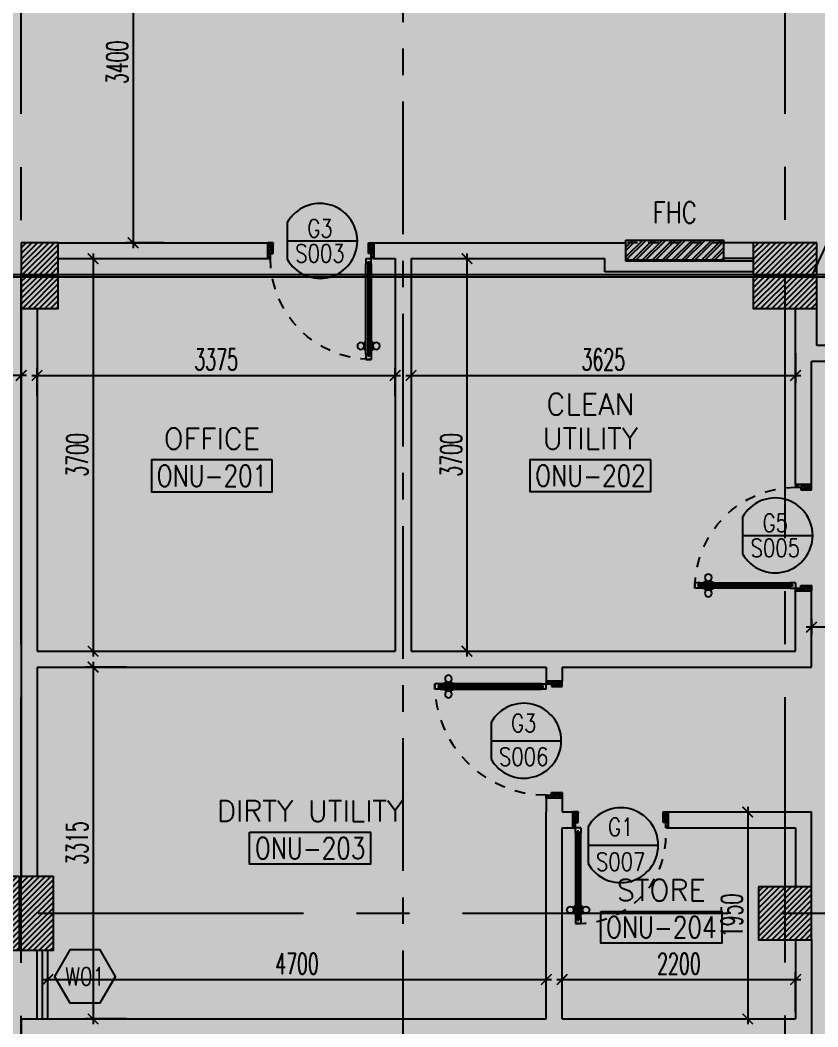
# Model space of a CAD drawing. Extents: x 88808.2 to 88899.2, y 39921.6 to 40001.1.
# Drawn here: x 88860.76 to 88868.28, y 39949.01 to 39958.5 of the extents above; entities that cross this region are included whole.
import ezdxf
from ezdxf.enums import TextEntityAlignment as Align

# ---------------------------------------------------------------- set-up
doc = ezdxf.new("R2010")
doc.units = 0
doc.header["$MEASUREMENT"] = 0
doc.header["$PDMODE"] = 34
for name, pattern in [('CENTER', [2, 1.25, -0.25, 0.25, -0.25]), ('CENTERX2', [4, 2.5, -0.5, 0.5, -0.5]), ('HIDDEN', [0.375, 0.25, -0.125])]:
    doc.linetypes.add(name, pattern=pattern)
doc.layers.get('0').update_dxf_attribs({"linetype": 'CONTINUOUS'})
doc.layers.get('DEFPOINTS').update_dxf_attribs({"linetype": 'CONTINUOUS'})
for name, color, linetype in [('AXES', 11, 'CENTERX2'), ('AXES1', 11, 'CENTER'), ('COL', 2, 'CONTINUOUS'), ('DIM', 4, 'CONTINUOUS'), ('DOOR', 7, 'CONTINUOUS'), ('DOOR-CR', 4, 'CONTINUOUS'), ('DOOR-NO', 3, 'CONTINUOUS'), ('EJ', 9, 'CONTINUOUS'), ('ele', 7, 'CONTINUOUS'), ('FHC', 4, 'CONTINUOUS'), ('HAT', 8, 'CONTINUOUS'), ('RM-BOX', 4, 'CONTINUOUS'), ('RM-NAME', 2, 'CONTINUOUS'), ('RM-NO', 2, 'CONTINUOUS'), ('WALL', 2, 'CONTINUOUS'), ('WIN', 3, 'CONTINUOUS'), ('WIN-BOX', 3, 'CONTINUOUS'), ('WIN-NO', 5, 'CONTINUOUS')]:
    doc.layers.add(name, color=color, linetype=linetype)
doc.styles.add('DIM7', font='simplex.shx', dxfattribs={"width": 0.8})
doc.styles.add('ROMANS', font='ROMANS.shx', dxfattribs={"width": 0.6})
doc.dimstyles.new('DIM-OUT', dxfattribs={"dimscale": 0, "dimtxt": 0.24, "dimasz": 0.08, "dimexe": 0.02, "dimexo": 0.02, "dimgap": 0.05, "dimtad": 1, "dimdec": 0, "dimlfac": 1000, "dimzin": 0, "dimdsep": 46, "dimtxsty": 'ROMANS', "dimblk1": 'ARCHTICK', "dimblk2": 'ARCHTICK', "dimsah": 1, "dimcen": 0.01, "dimdle": 0.08, "dimclrd": 4, "dimclre": 4, "dimclrt": 2, "dimadec": 0, "dimazin": 0, "dimtp": 2, "dimtm": 2, "dimtfac": 0.114286, "dimtdec": 0, "dimtix": 1, "dimtmove": 2, "dimatfit": 3, "dimldrblk": 'ARCHTICK', "dimfxl": 0, "dimtolj": 1, "dimtzin": 0, "dimarcsym": 0})
doc.dimstyles.new('STANDARD in', dxfattribs={"dimtxt": 0.2, "dimasz": 0.1, "dimexe": 0.07, "dimexo": 0.07, "dimgap": 0.05, "dimtad": 1, "dimdec": 0, "dimlfac": 1000, "dimzin": 0, "dimdsep": 46, "dimtxsty": 'ROMANS', "dimblk": 'ARCHTICK', "dimcen": 0.05, "dimdle": 0.05, "dimclrd": 4, "dimclre": 4, "dimclrt": 2, "dimadec": 0, "dimazin": 0, "dimtfac": 1, "dimtdec": 0, "dimtmove": 2, "dimatfit": 3, "dimfxl": 0, "dimtolj": 1, "dimtzin": 0, "dimarcsym": 0})

# ---------------------------------------------------------------- blocks, each defined once
blk = doc.blocks.new('_ARCHTICK')
at = {"color": 0, "linetype": 'ByBlock', "const_width": 0.15}
blk.add_lwpolyline([(-0.5, -0.5), (0.5, 0.5)], dxfattribs=at)
blk = doc.blocks.new('*D254')
at = {"layer": 'DEFPOINTS', "color": 0, "linetype": 'Continuous'}
for p in [(88851.4003, 39955.149), (88851.4003, 39952.9241), (88860.7703, 39952.7546)]:
    blk.add_point(p, dxfattribs=at)
at = {"layer": 'DIM', "color": 4, "linetype": 'Continuous', "lineweight": -2}
for p, q in [((88860.8203, 39955.149), (88851.3503, 39955.149)), ((88851.4003, 39952.9941), (88851.4003, 39955.219)), ((88860.7703, 39952.8246), (88860.7703, 39955.219))]:
    blk.add_line(p, q, dxfattribs=at)
at = {"layer": 'DIM', "color": 4, "linetype": 'Continuous', "lineweight": -2, "xscale": 0.1, "yscale": 0.1, "zscale": 0.1, "rotation": 180}
blk.add_blockref('_ARCHTICK', (88851.4003, 39955.149), dxfattribs=at)
at = {"layer": 'DIM', "color": 4, "linetype": 'Continuous', "lineweight": -2, "xscale": 0.1, "yscale": 0.1, "zscale": 0.1}
blk.add_blockref('_ARCHTICK', (88860.7703, 39955.149), dxfattribs=at)
at = {"layer": 'DIM', "color": 2, "linetype": 'Continuous', "insert": (88856.0853, 39955.299), "char_height": 0.2, "attachment_point": 5, "style": 'ROMANS'}
blk.add_mtext('\\A1;9370', dxfattribs=at)
blk = doc.blocks.new('*D232')
at = {"layer": 'DEFPOINTS', "color": 0, "linetype": 'Continuous'}
for p in [(88870.5703, 39953.5024), (88868.2203, 39952.9217), (88868.2203, 39952.7765)]:
    blk.add_point(p, dxfattribs=at)
at = {"layer": 'DIM', "color": 4, "linetype": 'Continuous', "lineweight": -2}
for p, q in [((88870.5703, 39953.4324), (88870.5703, 39952.7065)), ((88870.6203, 39952.7765), (88868.1703, 39952.7765)), ((88868.2203, 39952.8517), (88868.2203, 39952.7065))]:
    blk.add_line(p, q, dxfattribs=at)
at = {"layer": 'DIM', "color": 4, "linetype": 'Continuous', "lineweight": -2, "xscale": 0.1, "yscale": 0.1, "zscale": 0.1, "rotation": 180}
blk.add_blockref('_ARCHTICK', (88868.2203, 39952.7765), dxfattribs=at)
at = {"layer": 'DIM', "color": 4, "linetype": 'Continuous', "lineweight": -2, "xscale": 0.1, "yscale": 0.1, "zscale": 0.1}
blk.add_blockref('_ARCHTICK', (88870.5703, 39952.7765), dxfattribs=at)
at = {"layer": 'DIM', "color": 2, "linetype": 'Continuous', "insert": (88869.3953, 39952.9265), "char_height": 0.2, "attachment_point": 5, "style": 'ROMANS'}
blk.add_mtext('\\A1;2350', dxfattribs=at)
blk = doc.blocks.new('*D158')
at = {"layer": 'DEFPOINTS', "color": 0, "linetype": 'Continuous'}
for p in [(88867.5453, 39951.0346), (88867.5453, 39949.0846), (88867.6187, 39949.0846)]:
    blk.add_point(p, dxfattribs=at)
at = {"layer": 'DIM', "color": 4, "linetype": 'Continuous', "lineweight": -2}
for p, q in [((88867.6187, 39951.0846), (88867.6187, 39949.0346)), ((88867.6153, 39951.0346), (88867.6887, 39951.0346)), ((88867.6153, 39949.0846), (88867.6887, 39949.0846))]:
    blk.add_line(p, q, dxfattribs=at)
at = {"layer": 'DIM', "color": 4, "linetype": 'Continuous', "lineweight": -2, "xscale": 0.1, "yscale": 0.1, "zscale": 0.1}
for p, rotation in [((88867.6187, 39951.0346), 90), ((88867.6187, 39949.0846), 270)]:
    blk.add_blockref('_ARCHTICK', p, dxfattribs=dict(at, rotation=rotation))
at = {"layer": 'DIM', "color": 2, "linetype": 'Continuous', "insert": (88867.4687, 39950.0596), "char_height": 0.2, "attachment_point": 5, "rotation": 90, "style": 'ROMANS'}
blk.add_mtext('\\A1;1950', dxfattribs=at)
blk = doc.blocks.new('*D157')
at = {"layer": 'DEFPOINTS', "color": 0, "linetype": 'Continuous'}
for p in [(88868.0703, 39949.4556), (88865.8703, 39949.0846), (88868.0703, 39949.0846)]:
    blk.add_point(p, dxfattribs=at)
at = {"layer": 'DIM', "color": 4, "linetype": 'Continuous', "lineweight": -2}
for p, q in [((88865.8203, 39949.4556), (88868.1203, 39949.4556)), ((88865.8703, 39949.1546), (88865.8703, 39949.5256)), ((88868.0703, 39949.1546), (88868.0703, 39949.5256))]:
    blk.add_line(p, q, dxfattribs=at)
at = {"layer": 'DIM', "color": 4, "linetype": 'Continuous', "lineweight": -2, "xscale": 0.1, "yscale": 0.1, "zscale": 0.1, "rotation": 180}
blk.add_blockref('_ARCHTICK', (88865.8703, 39949.4556), dxfattribs=at)
at = {"layer": 'DIM', "color": 4, "linetype": 'Continuous', "lineweight": -2, "xscale": 0.1, "yscale": 0.1, "zscale": 0.1}
blk.add_blockref('_ARCHTICK', (88868.0703, 39949.4556), dxfattribs=at)
at = {"layer": 'DIM', "color": 2, "linetype": 'Continuous', "insert": (88866.9703, 39949.6056), "char_height": 0.2, "attachment_point": 5, "style": 'ROMANS'}
blk.add_mtext('\\A1;2200', dxfattribs=at)
blk = doc.blocks.new('*D156')
at = {"layer": 'DEFPOINTS', "color": 0, "linetype": 'Continuous'}
for p in [(88865.7203, 39949.4556), (88861.0203, 39949.2548), (88865.7203, 39949.2548)]:
    blk.add_point(p, dxfattribs=at)
at = {"layer": 'DIM', "color": 4, "linetype": 'Continuous', "lineweight": -2}
for p, q in [((88860.9703, 39949.4556), (88865.7703, 39949.4556)), ((88861.0203, 39949.3248), (88861.0203, 39949.5256)), ((88865.7203, 39949.3248), (88865.7203, 39949.5256))]:
    blk.add_line(p, q, dxfattribs=at)
at = {"layer": 'DIM', "color": 4, "linetype": 'Continuous', "lineweight": -2, "xscale": 0.1, "yscale": 0.1, "zscale": 0.1, "rotation": 180}
blk.add_blockref('_ARCHTICK', (88861.0203, 39949.4556), dxfattribs=at)
at = {"layer": 'DIM', "color": 4, "linetype": 'Continuous', "lineweight": -2, "xscale": 0.1, "yscale": 0.1, "zscale": 0.1}
blk.add_blockref('_ARCHTICK', (88865.7203, 39949.4556), dxfattribs=at)
at = {"layer": 'DIM', "color": 2, "linetype": 'Continuous', "insert": (88863.3703, 39949.6056), "char_height": 0.2, "attachment_point": 5, "style": 'ROMANS'}
blk.add_mtext('\\A1;4700', dxfattribs=at)
blk = doc.blocks.new('*D155')
at = {"layer": 'DEFPOINTS', "color": 0, "linetype": 'Continuous'}
for p in [(88861.8323, 39952.3996), (88861.4478, 39949.0846), (88861.8323, 39949.0846)]:
    blk.add_point(p, dxfattribs=at)
at = {"layer": 'DIM', "color": 4, "linetype": 'Continuous', "lineweight": -2}
for p, q in [((88861.7623, 39952.3996), (88861.3778, 39952.3996)), ((88861.4478, 39952.4496), (88861.4478, 39949.0346)), ((88861.7623, 39949.0846), (88861.3778, 39949.0846))]:
    blk.add_line(p, q, dxfattribs=at)
at = {"layer": 'DIM', "color": 4, "linetype": 'Continuous', "lineweight": -2, "xscale": 0.1, "yscale": 0.1, "zscale": 0.1}
for p, rotation in [((88861.4478, 39952.3996), 90), ((88861.4478, 39949.0846), 270)]:
    blk.add_blockref('_ARCHTICK', p, dxfattribs=dict(at, rotation=rotation))
at = {"layer": 'DIM', "color": 2, "linetype": 'Continuous', "insert": (88861.2978, 39950.7421), "char_height": 0.2, "attachment_point": 5, "rotation": 90, "style": 'ROMANS'}
blk.add_mtext('\\A1;3315', dxfattribs=at)
blk = doc.blocks.new('*D154')
at = {"layer": 'DEFPOINTS', "color": 0, "linetype": 'Continuous'}
for p in [(88864.8891, 39956.2496), (88864.8891, 39952.5496), (88864.9725, 39952.5496)]:
    blk.add_point(p, dxfattribs=at)
at = {"layer": 'DIM', "color": 4, "linetype": 'Continuous', "lineweight": -2}
for p, q in [((88864.9725, 39956.2996), (88864.9725, 39952.4996)), ((88864.9591, 39956.2496), (88865.0425, 39956.2496)), ((88864.9591, 39952.5496), (88865.0425, 39952.5496))]:
    blk.add_line(p, q, dxfattribs=at)
at = {"layer": 'DIM', "color": 4, "linetype": 'Continuous', "lineweight": -2, "xscale": 0.1, "yscale": 0.1, "zscale": 0.1}
for p, rotation in [((88864.9725, 39956.2496), 90), ((88864.9725, 39952.5496), 270)]:
    blk.add_blockref('_ARCHTICK', p, dxfattribs=dict(at, rotation=rotation))
at = {"layer": 'DIM', "color": 2, "linetype": 'Continuous', "insert": (88864.8225, 39954.3996), "char_height": 0.2, "attachment_point": 5, "rotation": 90, "style": 'ROMANS'}
blk.add_mtext('\\A1;3700', dxfattribs=at)
blk = doc.blocks.new('*D153')
at = {"layer": 'DEFPOINTS', "color": 0, "linetype": 'Continuous'}
for p in [(88861.4002, 39956.2496), (88861.4002, 39952.5496), (88861.4478, 39952.5496)]:
    blk.add_point(p, dxfattribs=at)
at = {"layer": 'DIM', "color": 4, "linetype": 'Continuous', "lineweight": -2}
for p, q in [((88861.4478, 39956.2996), (88861.4478, 39952.4996)), ((88861.4702, 39956.2496), (88861.5178, 39956.2496)), ((88861.4702, 39952.5496), (88861.5178, 39952.5496))]:
    blk.add_line(p, q, dxfattribs=at)
at = {"layer": 'DIM', "color": 4, "linetype": 'Continuous', "lineweight": -2, "xscale": 0.1, "yscale": 0.1, "zscale": 0.1}
for p, rotation in [((88861.4478, 39956.2496), 90), ((88861.4478, 39952.5496), 270)]:
    blk.add_blockref('_ARCHTICK', p, dxfattribs=dict(at, rotation=rotation))
at = {"layer": 'DIM', "color": 2, "linetype": 'Continuous', "insert": (88861.2978, 39954.3996), "char_height": 0.2, "attachment_point": 5, "rotation": 90, "style": 'ROMANS'}
blk.add_mtext('\\A1;3700', dxfattribs=at)
blk = doc.blocks.new('*D152')
at = {"layer": 'DEFPOINTS', "color": 0, "linetype": 'Continuous'}
for p in [(88864.4453, 39955.4465), (88868.0703, 39955.4296), (88868.0703, 39955.149)]:
    blk.add_point(p, dxfattribs=at)
at = {"layer": 'DIM', "color": 4, "linetype": 'Continuous', "lineweight": -2}
for p, q in [((88864.4453, 39955.3765), (88864.4453, 39955.079)), ((88868.0703, 39955.3596), (88868.0703, 39955.079)), ((88864.3953, 39955.149), (88868.1203, 39955.149))]:
    blk.add_line(p, q, dxfattribs=at)
at = {"layer": 'DIM', "color": 4, "linetype": 'Continuous', "lineweight": -2, "xscale": 0.1, "yscale": 0.1, "zscale": 0.1, "rotation": 180}
blk.add_blockref('_ARCHTICK', (88864.4453, 39955.149), dxfattribs=at)
at = {"layer": 'DIM', "color": 4, "linetype": 'Continuous', "lineweight": -2, "xscale": 0.1, "yscale": 0.1, "zscale": 0.1}
blk.add_blockref('_ARCHTICK', (88868.0703, 39955.149), dxfattribs=at)
at = {"layer": 'DIM', "color": 2, "linetype": 'Continuous', "insert": (88866.2578, 39955.299), "char_height": 0.2, "attachment_point": 5, "style": 'ROMANS'}
blk.add_mtext('\\A1;3625', dxfattribs=at)
blk = doc.blocks.new('*D151')
at = {"layer": 'DEFPOINTS', "color": 0, "linetype": 'Continuous'}
for p in [(88864.2953, 39955.149), (88860.9203, 39954.8873), (88864.2953, 39954.8873)]:
    blk.add_point(p, dxfattribs=at)
at = {"layer": 'DIM', "color": 4, "linetype": 'Continuous', "lineweight": -2}
for p, q in [((88860.8703, 39955.149), (88864.3453, 39955.149)), ((88860.9203, 39954.9573), (88860.9203, 39955.219)), ((88864.2953, 39954.9573), (88864.2953, 39955.219))]:
    blk.add_line(p, q, dxfattribs=at)
at = {"layer": 'DIM', "color": 4, "linetype": 'Continuous', "lineweight": -2, "xscale": 0.1, "yscale": 0.1, "zscale": 0.1, "rotation": 180}
blk.add_blockref('_ARCHTICK', (88860.9203, 39955.149), dxfattribs=at)
at = {"layer": 'DIM', "color": 4, "linetype": 'Continuous', "lineweight": -2, "xscale": 0.1, "yscale": 0.1, "zscale": 0.1}
blk.add_blockref('_ARCHTICK', (88864.2953, 39955.149), dxfattribs=at)
at = {"layer": 'DIM', "color": 2, "linetype": 'Continuous', "insert": (88862.6078, 39955.299), "char_height": 0.2, "attachment_point": 5, "style": 'ROMANS'}
blk.add_mtext('\\A1;3375', dxfattribs=at)
blk = doc.blocks.new('D1000')
at = {"layer": 'DOOR', "color": 7, "linetype": 'ByBlock'}
for p, q in [((0, 0), (-150, 0)), ((-150, 0), (-150, -25)), ((-150, 0), (0, 0)), ((0, -50), (-113.7, 0)), ((0, -50), (-40.1, 0)), ((0, -50), (0, 0)), ((-1050, -25.2), (-1100, -25.2)), ((-1100, -75.2), (-1100, -25.2)), ((-1100, -25.2), (-1100, -75.2)), ((-1050, -75.2), (-1100, -75.2)), ((-1050, -42.2), (-1070, -42.2)), ((-1070, -42.2), (-1070, -58.2)), ((-1050, -58.2), (-1070, -58.2)), ((-1050, -25.2), (-1050, -42.2)), ((-1050, -58.2), (-1050, -75.2)), ((-927.6, -18), (-1017.6, -18)), ((-1017.6, -25.2), (-1017.6, -18)), ((-1017.6, -75.2), (-1017.6, -82.4)), ((-927.6, -82.4), (-1017.6, -82.4)), ((-1005, -9), (-940.2, -9)), ((-1005, -18), (-1005, -9)), ((-1005, -18), (-940.2, -18)), ((-1005, -82.4), (-940.2, -82.4)), ((-1005, -82.4), (-1005, -91.4)), ((-1005, -91.4), (-940.2, -91.4)), ((-940.2, -18), (-940.2, -9)), ((-940.2, -82.4), (-940.2, -91.4)), ((-927.6, -25.2), (-927.6, -18)), ((-927.6, -75.2), (-927.6, -82.4)), ((-200, -42), (-200, -25)), ((-200, -25), (-150, -25)), ((-180, -42), (-200, -42)), ((-200, -75), (-200, -58)), ((-200, -58), (-180, -58)), ((-150, -75), (-200, -75)), ((-180, -58), (-180, -42)), ((-150, -75), (-150, -25)), ((-150, -25), (-100, -25)), ((-100, -25), (-100, -50)), ((0, -50), (-100, -36.6)), ((-100, -50), (0, -50)), ((-150, -975), (-100, -975)), ((-150, -1000), (-150, -975)), ((-150, -1000), (0, -1000)), ((0, -1000), (-150, -1000)), ((0, -950), (-113.7, -1000)), ((-100, -975), (-100, -950)), ((0, -950), (-100, -963.4)), ((-100, -950), (0, -950)), ((0, -950), (-40.1, -1000)), ((0, -950), (0, -1000))]:
    blk.add_line(p, q, dxfattribs=at)
at = {"layer": 'DOOR', "linetype": 'ByBlock'}
for p, q in [((-200, -25), (-1050, -25.2)), ((-200, -42), (-1050, -42.2)), ((-200, -58), (-1050, -58.2)), ((-1050, -75.2), (-200, -75))]:
    blk.add_line(p, q, dxfattribs=at)
at = {"layer": 'DOOR', "color": 7, "linetype": 'ByBlock'}
for centre in [(-972.6, 23.4), (-972.6, -123.7)]:
    blk.add_circle(centre, 32.4, dxfattribs=at)
for centre, radius, start, end in [((0, -50), 134.4, 158.15985, 169.28002), ((0, -50), 74.4, 137.77643, 180), ((0, -50), 54.4, 113.20738, 180), ((0, -50), 154.4, 161.10529, 166.28577), ((0, -50), 114.4, 154.08384, 167.37743), ((0, -50), 94.4, 148.01819, 180), ((0, -50), 34.4, 90, 180), ((0, -50), 14.4, 90, 180), ((0, -950), 154.4, 193.71423, 198.89471), ((0, -950), 134.4, 190.71998, 201.84015), ((0, -950), 94.4, 180, 211.98181), ((0, -950), 74.4, 180, 222.22357), ((0, -950), 54.4, 180, 246.79262), ((0, -950), 34.4, 180, 270), ((0, -950), 14.4, 180, 270)]:
    blk.add_arc(centre, radius, start, end, dxfattribs=at)
at = {"layer": 'DOOR', "linetype": 'HIDDEN', "ltscale": 0.5}
blk.add_arc((-149.4, -24.5), 950.5, 180.04344, 269.96673, dxfattribs=at)
blk = doc.blocks.new('DOOR-110')
at = {"layer": 'DOOR', "color": 0, "linetype": 'ByBlock'}
for p, q in [((0, 1050), (0, 1100)), ((150, 1100), (0, 1100)), ((100, 1050), (0, 1050)), ((100, 1075), (100, 1050)), ((150, 1075), (100, 1075)), ((150, 1100), (150, 1075)), ((150, 1025), (150, 1075)), ((200, 1075), (150, 1075)), ((180, 1042), (180, 1058)), ((180, 1058), (200, 1058)), ((200, 1058), (200, 1075)), ((1027.6, 1075), (1027.6, 1082.2)), ((1027.6, 1082.2), (1117.6, 1082.2)), ((1040.2, 1082.2), (1040.2, 1091.2)), ((1105, 1091.2), (1040.2, 1091.2)), ((1105, 1082.2), (1040.2, 1082.2)), ((1105, 1082.2), (1105, 1091.2)), ((1117.6, 1075), (1117.6, 1082.2)), ((1150, 1075), (1150, 1058)), ((1150, 1075), (1200, 1075)), ((1150, 1058), (1170, 1058)), ((1170, 1058), (1170, 1042)), ((1200, 1075), (1200, 1025)), ((1200, 1025), (1200, 1075)), ((150, 1025), (200, 1025)), ((200, 1042), (180, 1042)), ((200, 1025), (200, 1042)), ((1027.6, 1025), (1027.6, 1017.8)), ((1027.6, 1017.8), (1117.6, 1017.8)), ((1040.2, 1017.8), (1040.2, 1008.8)), ((1105, 1017.8), (1040.2, 1017.8)), ((1105, 1008.8), (1040.2, 1008.8)), ((1105, 1017.8), (1105, 1008.8)), ((1117.6, 1025), (1117.6, 1017.8)), ((1150, 1042), (1150, 1025)), ((1150, 1042), (1170, 1042)), ((1150, 1025), (1200, 1025)), ((100, 50), (0, 50)), ((0, 50), (0, 0)), ((0, 0), (150, 0)), ((150, 0), (0, 0)), ((100, 25), (100, 50)), ((150, 25), (100, 25)), ((150, 0), (150, 25))]:
    blk.add_line(p, q, dxfattribs=at)
at = {"layer": 'DOOR', "linetype": 'ByBlock'}
for p, q in [((0, 1100), (150, 1100)), ((200, 1075), (1150, 1075)), ((200, 1058), (1150, 1058)), ((200, 1042), (1150, 1042)), ((1150, 1025), (200, 1025))]:
    blk.add_line(p, q, dxfattribs=at)
at = {"layer": 'DOOR', "color": 9, "linetype": 'ByBlock'}
for p, q in [((0, 1050), (40.1, 1100)), ((0, 1050), (113.7, 1100)), ((0, 1050), (100, 1063.4)), ((0, 50), (40.1, 0)), ((0, 50), (113.7, 0)), ((0, 50), (100, 36.6))]:
    blk.add_line(p, q, dxfattribs=at)
at = {"layer": 'DOOR', "color": 0, "linetype": 'ByBlock'}
for centre in [(1072.6, 1123.5), (1072.6, 976.5)]:
    blk.add_circle(centre, 32.4, dxfattribs=at)
at = {"layer": 'DOOR', "color": 9, "linetype": 'ByBlock'}
for centre, radius, start, end in [((0, 1050), 34.4, 0, 90), ((0, 1050), 14.4, 0, 90), ((0, 1050), 54.4, 0, 66.79262), ((0, 1050), 74.4, 0, 42.22357), ((0, 1050), 94.4, 0, 31.98181), ((0, 1050), 114.4, 12.62257, 25.91616), ((0, 1050), 134.4, 10.71998, 21.84015), ((0, 1050), 154.4, 13.71423, 18.89471), ((0, 50), 14.4, 270, 0), ((0, 50), 34.4, 270, 0), ((0, 50), 54.4, 293.20738, 0), ((0, 50), 74.4, 317.77643, 0), ((0, 50), 94.4, 328.01819, 0), ((0, 50), 134.4, 338.15985, 349.28002), ((0, 50), 154.4, 341.10529, 346.28577)]:
    blk.add_arc(centre, radius, start, end, dxfattribs=at)
at = {"layer": 'DOOR', "linetype": 'HIDDEN', "ltscale": 0.5}
blk.add_arc((150, 1075), 1050, 270, 0, dxfattribs=at)
at = {"layer": 'WALL', "linetype": 'ByBlock'}
for p, q in [((0, 1100), (150, 1100)), ((0, 0), (150, 0))]:
    blk.add_line(p, q, dxfattribs=at)
blk = doc.blocks.new('C5')
at = {"layer": 'HAT', "linetype": 'ByBlock'}
h = blk.add_hatch(dxfattribs=at)
h.set_pattern_fill('ANSI31', color=256, scale=300, style=0)
h.set_pattern_definition([(45, (-223356.182, -51411.005), (-26.516504, 26.516504), [])])
h.paths.add_polyline_path([(300, 300), (0, 300), (0, 0), (300, 0)])
h.paths.add_polyline_path([(600, 300), (300, 300), (300, 0), (600, 0)])
at = {"layer": 'COL'}
blk.add_lwpolyline([(600, 300), (0, 300), (0, 0), (600, 0)], close=True, dxfattribs=at)
blk = doc.blocks.new('C11')
at = {"layer": 'HAT'}
h = blk.add_hatch(dxfattribs=at)
h.set_pattern_fill('ANSI31', color=256, scale=300, style=0)
h.set_pattern_definition([(45, (-248556.182, -75061.005), (-26.5165043, 26.5165043), [])])
h.paths.add_polyline_path([(300, 700), (0, 700), (0, 350), (300, 350)])
h.paths.add_polyline_path([(300, 350), (0, 350), (0, 0), (300, 0)])
at = {"layer": 'COL'}
blk.add_lwpolyline([(300, 700), (300, 0), (0, 0), (0, 700)], close=True, dxfattribs=at)
blk = doc.blocks.new('C11D')
at = {"layer": 'COL', "linetype": 'ByBlock'}
for p in [(-320, 0), (0, 0)]:
    blk.add_blockref('C11', p, dxfattribs=at)
blk = doc.blocks.new('C7')
at = {"layer": 'HAT'}
h = blk.add_hatch(dxfattribs=at)
h.set_pattern_fill('ANSI31', color=256, scale=300, style=0)
h.set_pattern_definition([(45, (-248876.182, -51411.005), (-26.5165043, 26.5165043), [])])
h.paths.add_polyline_path([(350, 300), (250, 300), (0, 300), (0, 0), (350, 0)])
at = {"layer": 'COL'}
blk.add_lwpolyline([(0, 300), (0, 0), (350, 0), (350, 300)], close=True, dxfattribs=at)
blk = doc.blocks.new('DD1')
at = {"layer": 'DOOR-CR'}
blk.add_line((-307.6, 0), (352.8, 0), dxfattribs=at)
blk.add_lwpolyline([(-307.6, -172.9, 3.820224), (-307.6, 172.9)], format="xyb", close=True, dxfattribs=at)
at = {"layer": 'DOOR-NO', "style": 'ROMANS', "width": 0.8}
for tag, p in [('G', (0, 141.5)), ('000', (0, -141.4))]:
    blk.add_attdef(tag, text='', height=204, dxfattribs=at).set_placement(p, align=Align.MIDDLE)
blk = doc.blocks.new('RM1')
at = {"layer": 'RM-BOX'}
blk.add_lwpolyline([(569.9, -200), (-569.9, -200), (-569.9, -500), (569.9, -500)], close=True, dxfattribs=at)
at = {"layer": 'RM-NAME', "style": 'ROMANS'}
for tag, p in [('ROOMNAME1', (0, 323.8)), ('ROOMNAME2', (0, 0))]:
    blk.add_attdef(tag, text='', height=200, dxfattribs=at).set_placement(p, align=Align.MIDDLE)
at = {"layer": 'RM-NO', "style": 'ROMANS', "width": 0.8}
blk.add_attdef('ROOMNO', text='', height=200, dxfattribs=at).set_placement((0, -350), align=Align.MIDDLE)
blk = doc.blocks.new('DOOR90')
at = {"layer": 'DOOR', "linetype": 'ByBlock'}
for p, q in [((0, 0), (-150, 0)), ((-200, -25), (-1000, -25)), ((-200, -42), (-1000, -42)), ((-200, -58), (-1000, -58)), ((-1000, -75), (-200, -75))]:
    blk.add_line(p, q, dxfattribs=at)
at = {"layer": 'DOOR', "color": 0, "linetype": 'ByBlock'}
for p, q in [((-150, 0), (-150, -25)), ((-150, 0), (0, 0)), ((0, -50), (0, 0)), ((-1050, -25), (-1050, -75)), ((-1050, -75), (-1050, -25)), ((-1000, -25), (-1050, -25)), ((-1000, -75), (-1050, -75)), ((-1020, -42), (-1020, -58)), ((-1000, -42), (-1020, -42)), ((-1000, -58), (-1020, -58)), ((-1000, -25), (-1000, -42)), ((-1000, -58), (-1000, -75)), ((-967.6, -25), (-967.6, -17.8)), ((-877.6, -17.8), (-967.6, -17.8)), ((-967.6, -75), (-967.6, -82.2)), ((-877.6, -82.2), (-967.6, -82.2)), ((-955, -17.8), (-955, -8.8)), ((-955, -8.8), (-890.2, -8.8)), ((-955, -17.8), (-890.2, -17.8)), ((-955, -82.2), (-955, -91.2)), ((-955, -82.2), (-890.2, -82.2)), ((-955, -91.2), (-890.2, -91.2)), ((-890.2, -17.8), (-890.2, -8.8)), ((-890.2, -82.2), (-890.2, -91.2)), ((-877.6, -25), (-877.6, -17.8)), ((-877.6, -75), (-877.6, -82.2)), ((-200, -42), (-200, -25)), ((-200, -25), (-150, -25)), ((-180, -42), (-200, -42)), ((-200, -75), (-200, -58)), ((-200, -58), (-180, -58)), ((-150, -75), (-200, -75)), ((-180, -58), (-180, -42)), ((-150, -75), (-150, -25)), ((-150, -25), (-100, -25)), ((-100, -25), (-100, -50)), ((-100, -50), (0, -50)), ((-100, -850), (0, -850)), ((-100, -875), (-100, -850)), ((0, -850), (0, -900)), ((-150, -900), (-150, -875)), ((-150, -875), (-100, -875)), ((0, -900), (-150, -900)), ((-150, -900), (0, -900))]:
    blk.add_line(p, q, dxfattribs=at)
at = {"layer": 'DOOR', "color": 9, "linetype": 'ByBlock'}
for p, q in [((0, -50), (-113.7, 0)), ((0, -50), (-40.1, 0)), ((0, -50), (-100, -36.6)), ((0, -850), (-113.7, -900)), ((0, -850), (-100, -863.4)), ((0, -850), (-40.1, -900))]:
    blk.add_line(p, q, dxfattribs=at)
at = {"layer": 'DOOR', "color": 0, "linetype": 'ByBlock'}
for centre in [(-922.6, 23.5), (-922.6, -123.5)]:
    blk.add_circle(centre, 32.4, dxfattribs=at)
at = {"layer": 'DOOR', "color": 9, "linetype": 'ByBlock'}
for centre, radius, start, end in [((0, -50), 74.4, 137.77643, 180), ((0, -50), 54.4, 113.20738, 180), ((0, -50), 154.4, 161.10529, 166.28577), ((0, -50), 134.4, 158.15985, 169.28002), ((0, -50), 114.4, 154.08384, 167.37743), ((0, -50), 94.4, 148.01819, 180), ((0, -50), 34.4, 90, 180), ((0, -50), 14.4, 90, 180), ((0, -850), 94.4, 180, 211.98181), ((0, -850), 74.4, 180, 222.22357), ((0, -850), 54.4, 180, 246.79262), ((0, -850), 34.4, 180, 270), ((0, -850), 14.4, 180, 270), ((0, -850), 154.4, 193.71423, 198.89471), ((0, -850), 134.4, 190.71998, 201.84015)]:
    blk.add_arc(centre, radius, start, end, dxfattribs=at)
at = {"layer": 'DOOR', "linetype": 'HIDDEN', "ltscale": 0.5}
blk.add_arc((-222.2, -50), 828.2, 178.27012, 275.00304, dxfattribs=at)
blk = doc.blocks.new('COL50')
at = {"layer": 'COL'}
blk.add_lwpolyline([(-250, 250), (-250, -250), (250, -250), (250, 250)], close=True, dxfattribs=at)
blk = doc.blocks.new('*X61')
at = {"color": 0}
for p, q in [((73379.2, 139882.6), (73846.3, 140349.7)), ((73379.2, 139935.6), (73793.3, 140349.7)), ((73379.2, 139988.7), (73740.3, 140349.7)), ((73379.2, 140041.7), (73687.2, 140349.7)), ((73379.2, 140094.7), (73634.2, 140349.7)), ((73379.2, 140147.8), (73581.2, 140349.7)), ((73379.2, 140200.8), (73528.1, 140349.7)), ((73379.2, 140253.8), (73475.1, 140349.7)), ((73379.2, 140306.9), (73422.1, 140349.7)), ((73399.4, 139849.7), (73879.2, 140329.6)), ((73452.4, 139849.7), (73879.2, 140276.5)), ((73505.4, 139849.7), (73879.2, 140223.5)), ((73558.5, 139849.7), (73879.2, 140170.5)), ((73611.5, 139849.7), (73879.2, 140117.4)), ((73664.5, 139849.7), (73879.2, 140064.4)), ((73717.6, 139849.7), (73879.2, 140011.4)), ((73770.6, 139849.7), (73879.2, 139958.4)), ((73823.6, 139849.7), (73879.2, 139905.3)), ((73876.7, 139849.7), (73879.2, 139852.3))]:
    blk.add_line(p, q, dxfattribs=at)
blk = doc.blocks.new('WW1')
at = {"layer": 'WIN-BOX'}
blk.add_lwpolyline([(144.3, -250), (288.7, 0), (144.3, 250), (-144.3, 250), (-288.7, 0), (-144.3, -250)], close=True, dxfattribs=at)
at = {"layer": 'WIN-NO', "style": 'ROMANS', "width": 0.8}
blk.add_attdef('W00', text='', height=170, dxfattribs=at).set_placement((0, 0), align=Align.MIDDLE)
blk = doc.blocks.new('*D580')
at = {"layer": 'DEFPOINTS', "color": 0, "linetype": 'Continuous'}
for p in [(88862.1325, 39959.7996), (88861.8256, 39956.3996), (88862.1878, 39956.3996)]:
    blk.add_point(p, dxfattribs=at)
at = {"layer": 'ele', "color": 4, "linetype": 'Continuous', "lineweight": -2}
for p, q in [((88862.0625, 39959.7996), (88861.7556, 39959.7996)), ((88861.8256, 39959.8496), (88861.8256, 39956.3496)), ((88862.1178, 39956.3996), (88861.7556, 39956.3996))]:
    blk.add_line(p, q, dxfattribs=at)
at = {"layer": 'ele', "color": 4, "linetype": 'Continuous', "lineweight": -2, "xscale": 0.1, "yscale": 0.1, "zscale": 0.1}
for p, rotation in [((88861.8256, 39959.7996), 90), ((88861.8256, 39956.3996), 270)]:
    blk.add_blockref('_ARCHTICK', p, dxfattribs=dict(at, rotation=rotation))
at = {"layer": 'ele', "color": 2, "linetype": 'Continuous', "insert": (88861.6756, 39958.0996), "char_height": 0.2, "attachment_point": 5, "rotation": 90, "style": 'ROMANS'}
blk.add_mtext('\\A1;3400', dxfattribs=at)

msp = doc.modelspace()

# ---------------------------------------------------------------- hatches: boundary and pattern name
at = {"layer": 'FHC', "linetype": 'ByBlock', "ltscale": 0.3}
h = msp.add_hatch(dxfattribs=at)
h.set_pattern_fill('ANSI32', color=11, scale=0.175, style=0)
h.set_pattern_definition([(45, (88634.274076, 39925.18356), (-0.046403883, 0.046403883), []), (45, (88634.30501, 39925.18356), (-0.046403883, 0.046403883), [])])
h.paths.add_polyline_path([(88867.3903, 39956.2346), (88867.3903, 39956.4246), (88866.4703, 39956.4246), (88866.4703, 39956.2346)])
h.paths.add_polyline_path([(88866.2576, 39955.8134), (88866.2576, 39956.2343), (88866.5201, 39956.2343), (88866.5201, 39955.8134)], flags=9)

# ---------------------------------------------------------------- linework, layer by layer
at = {"layer": 'AXES'}
for p, q in [((88867.9703, 39921.6153), (88867.9703, 40000.4279)), ((88860.7703, 39921.6132), (88860.7703, 40000.0759)), ((88809.2803, 39956.0996), (88876.9703, 39956.0996)), ((88809.2803, 39956.0796), (88876.9703, 39956.0796)), ((88808.9303, 39950.0796), (88876.9703, 39950.0796))]:
    msp.add_line(p, q, dxfattribs=at)
at = {"layer": 'AXES1'}
msp.add_line((88864.3703, 39928.4796), (88864.3703, 39987.2996), dxfattribs=at)
at = {"layer": 'EJ', "color": 8}
for p, q in [((88818.4803, 39956.0996), (88893.7957, 39956.0996)), ((88818.4803, 39956.0796), (88893.7957, 39956.0796))]:
    msp.add_line(p, q, dxfattribs=at)
at = {"layer": 'FHC', "color": 250, "linetype": 'HIDDEN', "ltscale": 0.25}
msp.add_line((88867.3806, 39956.3996), (88866.4859, 39956.3996), dxfattribs=at)
at = {"layer": 'FHC', "linetype": 'ByBlock', "ltscale": 0.3}
msp.add_lwpolyline([(88866.4703, 39956.4246), (88867.3903, 39956.4246), (88867.3903, 39956.2346), (88866.4703, 39956.2346)], close=True, dxfattribs=at)
at = {"layer": 'WALL'}
for p, q in [((88861.1203, 39956.3996), (88863.0953, 39956.3996)), ((88863.0953, 39956.3996), (88863.0953, 39956.2496)), ((88864.0953, 39956.3996), (88864.0953, 39956.2496)), ((88864.0953, 39956.3996), (88866.4703, 39956.3996)), ((88861.1203, 39956.2496), (88863.0953, 39956.2496)), ((88864.0953, 39956.2496), (88864.2953, 39956.2496)), ((88864.2953, 39956.2496), (88864.2953, 39952.5496)), ((88864.4453, 39956.2496), (88866.2703, 39956.2496)), ((88864.4453, 39956.2496), (88864.4453, 39952.5496)), ((88860.7703, 39955.7796), (88860.7703, 39950.4296)), ((88860.9203, 39955.7796), (88860.9203, 39952.5496)), ((88868.0703, 39954.1196), (88868.0703, 39955.7796)), ((88868.2703, 39955.4296), (88868.2703, 39955.7796)), ((88868.5203, 39955.4296), (88868.2703, 39955.4296)), ((88868.2203, 39954.1196), (88868.2203, 39955.2796)), ((88868.5203, 39955.2796), (88868.2203, 39955.2796)), ((88868.0703, 39954.1196), (88868.2203, 39954.1196)), ((88868.0703, 39952.5496), (88868.0703, 39953.1196)), ((88868.0703, 39953.1196), (88868.2203, 39953.1196)), ((88868.2203, 39952.3996), (88868.2203, 39953.1196)), ((88860.9203, 39952.5496), (88864.2953, 39952.5496)), ((88864.4453, 39952.5496), (88868.0703, 39952.5496)), ((88860.9203, 39952.3996), (88865.7203, 39952.3996)), ((88860.9203, 39952.3996), (88860.9203, 39950.4296)), ((88865.8703, 39952.3996), (88868.2203, 39952.3996)), ((88865.7203, 39952.2671), (88865.8703, 39952.2671)), ((88865.7203, 39951.1671), (88865.8703, 39951.1671)), ((88865.8703, 39951.0346), (88865.9703, 39951.0346)), ((88865.9703, 39950.8846), (88865.9703, 39951.0346)), ((88866.8703, 39950.8846), (88866.8703, 39951.0346)), ((88866.8703, 39951.0346), (88868.2203, 39951.0346)), ((88868.2203, 39950.3296), (88868.2203, 39951.0346)), ((88865.8703, 39950.8846), (88865.9703, 39950.8846)), ((88866.8703, 39950.8846), (88868.0703, 39950.8846)), ((88868.0703, 39950.8846), (88868.0703, 39950.3296)), ((88868.0703, 39949.8296), (88868.0703, 39949.0846)), ((88868.2203, 39949.8296), (88868.2203, 39948.9346)), ((88860.7703, 39949.0846), (88860.7703, 39946.8796)), ((88860.7703, 39949.0846), (88865.7203, 39949.0846)), ((88865.8703, 39949.0846), (88868.0703, 39949.0846))]:
    msp.add_line(p, q, dxfattribs=at)
at = {"layer": 'WALL', "linetype": 'ByBlock'}
for p, q in [((88866.4703, 39956.2246), (88866.4703, 39956.3996)), ((88867.6703, 39956.3996), (88867.3903, 39956.3996)), ((88866.2703, 39956.1246), (88866.2703, 39956.2496)), ((88867.6703, 39956.2246), (88866.4703, 39956.2246)), ((88867.6703, 39956.2496), (88867.3903, 39956.2496)), ((88867.6703, 39956.1246), (88866.2703, 39956.1246)), ((88865.7203, 39952.3996), (88865.7203, 39952.2671)), ((88865.8703, 39952.3996), (88865.8703, 39952.2671)), ((88865.7203, 39951.1671), (88865.7203, 39951.0346)), ((88865.8703, 39951.1671), (88865.8703, 39951.0346)), ((88865.7203, 39949.0846), (88865.7203, 39951.0346)), ((88865.8703, 39949.0846), (88865.8703, 39950.8846))]:
    msp.add_line(p, q, dxfattribs=at)
at = {"layer": 'WIN'}
for p, q in [((88860.9203, 39949.0846), (88860.9203, 39949.7296)), ((88860.9703, 39949.0846), (88860.9703, 39949.7296)), ((88861.0203, 39949.0846), (88861.0203, 39949.7296))]:
    msp.add_line(p, q, dxfattribs=at)

# ---------------------------------------------------------------- block references
at = {"layer": 'COL', "xscale": 0.001, "yscale": 0.001, "zscale": 0.001}
for name, p in [('C7', (88860.7703, 39956.0996)), ('C5', (88867.6703, 39956.0996)), ('C7', (88860.7703, 39955.7796)), ('C5', (88867.6703, 39955.7796)), ('C11D', (88860.7703, 39949.7296)), ('COL50', (88867.9703, 39950.0796))]:
    msp.add_blockref(name, p, dxfattribs=at)
at = {"layer": 'DOOR', "color": 0, "linetype": 'Continuous', "xscale": -0.001, "yscale": 0.001, "zscale": 0.001}
for p, rotation in [((88864.0953, 39956.3996), 270), ((88868.2203, 39953.1196), 180)]:
    msp.add_blockref('D1000', p, dxfattribs=dict(at, rotation=rotation))
msp.add_blockref('DOOR-110', (88865.8703, 39951.1671), dxfattribs=at)
at = {"layer": 'DOOR', "color": 0, "linetype": 'ByBlock', "xscale": 0.001, "yscale": 0.001, "zscale": 0.001, "rotation": 90}
msp.add_blockref('DOOR90', (88865.9703, 39951.0346), dxfattribs=at)
at = {"layer": 'DOOR-NO'}
ref = msp.add_blockref('DD1', (88863.5862, 39956.4163), dxfattribs=dict(at, xscale=0.001, yscale=0.001, zscale=0.001))
ref.add_attrib('G', 'G3', dxfattribs={"height": 0.17, "style": 'ROMANS', "width": 0.8}).set_placement((88863.5862, 39956.5342), align=Align.MIDDLE)
ref.add_attrib('000', 'S003', dxfattribs={"height": 0.17, "style": 'ROMANS', "width": 0.8}).set_placement((88863.5862, 39956.2984), align=Align.MIDDLE)
ref = msp.add_blockref('DD1', (88867.8782, 39953.6412), dxfattribs=dict(at, xscale=0.001, yscale=0.001, zscale=0.001))
ref.add_attrib('G', 'G5', dxfattribs={"height": 0.17, "style": 'ROMANS', "width": 0.8}).set_placement((88867.8782, 39953.7591), align=Align.MIDDLE)
ref.add_attrib('000', 'S005', dxfattribs={"height": 0.17, "style": 'ROMANS', "width": 0.8}).set_placement((88867.8782, 39953.5233), align=Align.MIDDLE)
ref = msp.add_blockref('DD1', (88865.5076, 39951.7063), dxfattribs=dict(at, xscale=0.001, yscale=0.001, zscale=0.001))
ref.add_attrib('G', 'G3', dxfattribs={"height": 0.17, "style": 'ROMANS', "width": 0.8}).set_placement((88865.5076, 39951.8718), align=Align.MIDDLE)
ref.add_attrib('000', 'S006', dxfattribs={"height": 0.17, "style": 'ROMANS', "width": 0.8}).set_placement((88865.5076, 39951.5551), align=Align.MIDDLE)
ref = msp.add_blockref('DD1', (88866.4219, 39950.7216), dxfattribs=dict(at, xscale=0.001, yscale=0.001, zscale=0.001))
ref.add_attrib('G', 'G1', dxfattribs={"height": 0.17, "style": 'ROMANS', "width": 0.8}).set_placement((88866.4219, 39950.8938), align=Align.MIDDLE)
ref.add_attrib('000', 'S007', dxfattribs={"height": 0.17, "style": 'ROMANS', "width": 0.8}).set_placement((88866.4219, 39950.5659), align=Align.MIDDLE)
at = {"layer": 'HAT', "xscale": 0.001, "yscale": 0.001, "zscale": 0.001}
msp.add_blockref('*X61', (88794.341, 39809.9798), dxfattribs=at)
at = {"layer": 'RM-NO', "xscale": 0.001, "yscale": 0.001, "zscale": 0.001}
for p, values in [((88866.1357, 39954.5541), {'ROOMNO': 'ONU-202', 'ROOMNAME2': 'UTILITY', 'ROOMNAME1': 'CLEAN'}), ((88862.5676, 39954.5533), {'ROOMNO': 'ONU-201', 'ROOMNAME2': 'OFFICE'})]:
    msp.add_blockref('RM1', p, dxfattribs=at).add_auto_attribs(values)
at = {"layer": 'RM-NO'}
ref = msp.add_blockref('RM1', (88863.4937, 39951.0435), dxfattribs=dict(at, xscale=-0.001, yscale=0.001, zscale=0.001))
ref.add_attrib('ROOMNO', 'ONU-203', dxfattribs={"height": 0.2, "style": 'ROMANS', "width": 0.8}).set_placement((88863.4937, 39950.6935), align=Align.MIDDLE)
ref.add_attrib('ROOMNAME2', 'DIRTY UTILITY', dxfattribs={"layer": 'RM-NAME', "height": 0.2, "style": 'ROMANS'}).set_placement((88863.4937, 39951.0435), align=Align.MIDDLE)
ref = msp.add_blockref('RM1', (88866.8036, 39950.2983), dxfattribs=dict(at, xscale=-0.001, yscale=0.001, zscale=0.001))
ref.add_attrib('ROOMNO', 'ONU-204', dxfattribs={"height": 0.2, "style": 'ROMANS', "width": 0.8}).set_placement((88866.8036, 39949.9483), align=Align.MIDDLE)
ref.add_attrib('ROOMNAME2', 'STORE', dxfattribs={"layer": 'RM-NAME', "height": 0.2, "style": 'ROMANS'}).set_placement((88866.8036, 39950.2983), align=Align.MIDDLE)
at = {"layer": 'WIN-NO', "xscale": 0.001, "yscale": 0.001, "zscale": 0.001}
msp.add_blockref('WW1', (88861.3716, 39949.4846), dxfattribs=at).add_auto_attribs({'W00': 'W01'})

# ---------------------------------------------------------------- texts
at = {"layer": 'FHC', "style": 'ROMANS', "width": 0.8}
msp.add_text('FHC', height=0.2, dxfattribs=at).set_placement((88866.7224, 39956.5846))

# ---------------------------------------------------------------- dimensions: what is measured, and where the dimension line sits
at = {"layer": 'DIM', "color": 0, "linetype": 'Continuous'}
for base, p1, p2, picture, middle in [((88861.4478, 39952.5496), (88861.4002, 39956.2496), (88861.4002, 39952.5496), '*D153', (88861.2978, 39954.3996)), ((88864.9725, 39952.5496), (88864.8891, 39956.2496), (88864.8891, 39952.5496), '*D154', (88864.8225, 39954.3996)), ((88861.4478, 39949.0846), (88861.8323, 39952.3996), (88861.8323, 39949.0846), '*D155', (88861.2978, 39950.7421)), ((88867.6187, 39949.0846), (88867.5453, 39951.0346), (88867.5453, 39949.0846), '*D158', (88867.4687, 39950.0596))]:
    dim = msp.add_linear_dim(base=base, p1=p1, p2=p2, angle=90, dimstyle='STANDARD in', dxfattribs=at)
    dim.commit()
    dim.dimension.update_dxf_attribs({"geometry": picture, "text_midpoint": middle})
for base, p1, p2, picture, middle in [((88851.4003, 39955.149), (88860.7703, 39952.7546), (88851.4003, 39952.9241), '*D254', (88856.0853, 39955.299)), ((88864.2953, 39955.149), (88860.9203, 39954.8873), (88864.2953, 39954.8873), '*D151', (88862.6078, 39955.299)), ((88868.0703, 39955.149), (88864.4453, 39955.4465), (88868.0703, 39955.4296), '*D152', (88866.2578, 39955.299)), ((88868.2203, 39952.7765), (88870.5703, 39953.5024), (88868.2203, 39952.9217), '*D232', (88869.3953, 39952.9265)), ((88865.7203, 39949.4556), (88861.0203, 39949.2548), (88865.7203, 39949.2548), '*D156', (88863.3703, 39949.6056)), ((88868.0703, 39949.4556), (88865.8703, 39949.0846), (88868.0703, 39949.0846), '*D157', (88866.9703, 39949.6056))]:
    dim = msp.add_linear_dim(base=base, p1=p1, p2=p2, dimstyle='STANDARD in', dxfattribs=at)
    dim.commit()
    dim.dimension.update_dxf_attribs({"geometry": picture, "text_midpoint": middle})
at = {"layer": 'ele', "color": 0, "linetype": 'Continuous'}
dim = msp.add_linear_dim(base=(88861.8256, 39956.3996), p1=(88862.1325, 39959.7996), p2=(88862.1878, 39956.3996), angle=90, dimstyle='STANDARD in', dxfattribs=at)
dim.commit()
dim.dimension.update_dxf_attribs({"geometry": '*D580', "text_midpoint": (88861.6756, 39958.0996)})

# ---------------------------------------------------------------- leaders
at = {"layer": 'EJ'}
msp.add_leader([(88868.2203, 39956.0796), (88868.8678, 39957.4727), (88869.001, 39957.4727)], dimstyle='DIM-OUT', override={"dimscale": 1, "dimasz": 150, "dimgap": 77, "dimtxsty": 'DIM7'}, dxfattribs=at)

doc.saveas('drawing.dxf')
